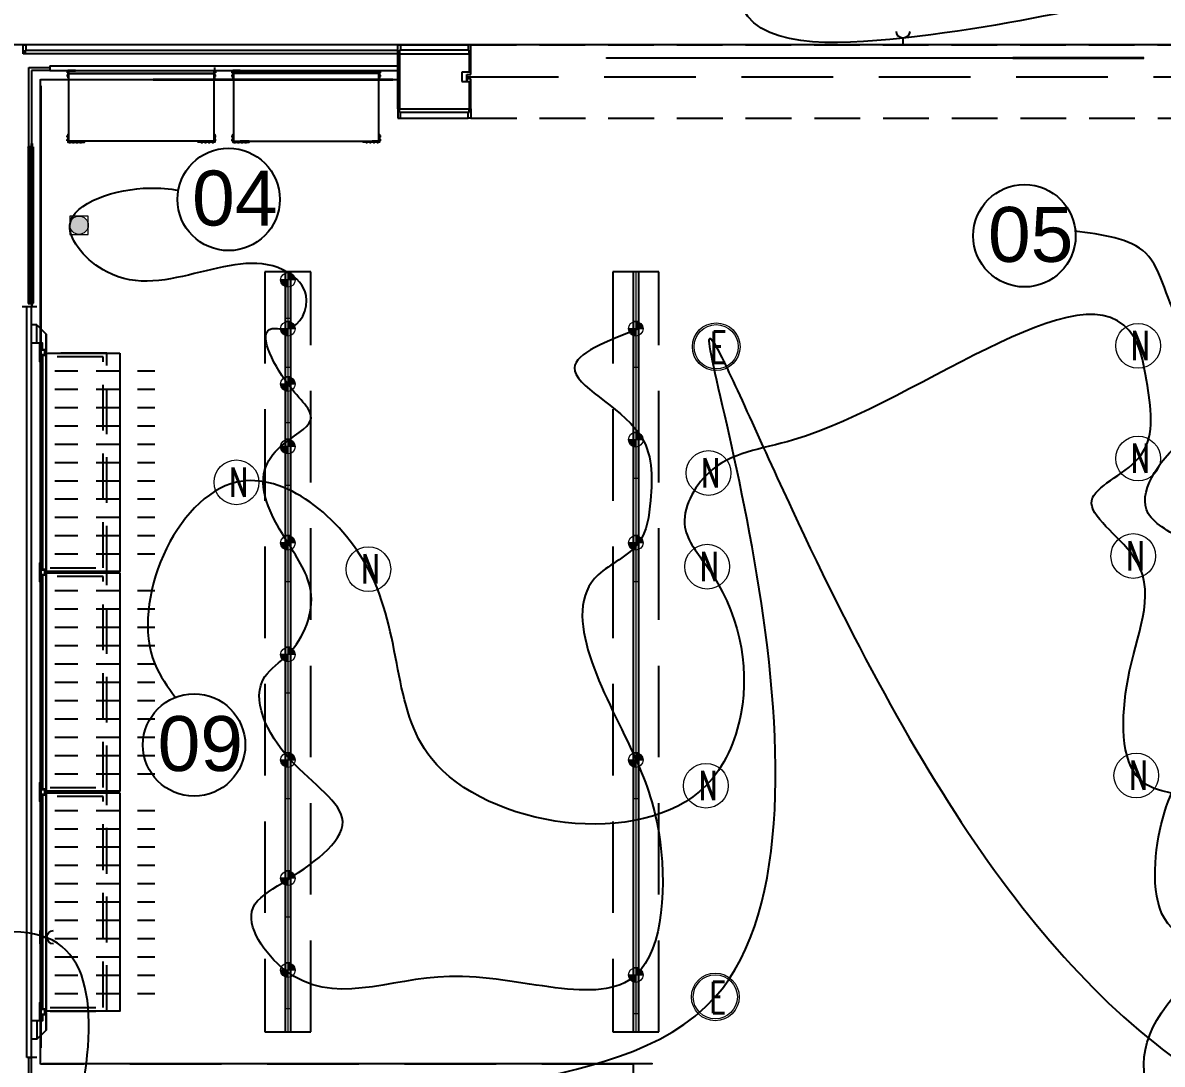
# Model space of a CAD drawing. Header units: millimetres. Extents: x 5896 to 6381, y 4295 to 4378.
# Drawn here: x 6318 to 6324.23, y 4367.32 to 4373 of the extents above; entities that cross this region are included whole.
import ezdxf

# ---------------------------------------------------------------- set-up
doc = ezdxf.new("R2010")
doc.units = ezdxf.units.MM
for name, pattern in [('DASHED', [0.75, 0.5, -0.25]), ('NASCOSTA', [0.375, 0.25, -0.125]), ('NASCOSTA2', [0.1875, 0.125, -0.0625]), ('PHANTOM2', [1.25, 0.625, -0.125, 0.125, -0.125, 0.125, -0.125]), ('PUNTO2', [0.125, 0, -0.125]), ('TRATTEGGIATA', [0.75, 0.5, -0.25])]:
    doc.linetypes.add(name, pattern=pattern)
for name, color, linetype in [('A-GLAZING', 2, 'Continuous'), ('ax-arredo piani', 2, 'Continuous'), ('ax-arredo piani rossi', 1, 'Continuous'), ('ax-arredo proiezioni', 1, 'NASCOSTA'), ('ax-arredo sez', 6, 'Continuous'), ('AX-proiez vestiti', 1, 'NASCOSTA2'), ('Pareti02', 3, 'Continuous'), ('proiezioni', 2, 'NASCOSTA'), ('sezioni 02', 3, 'Continuous'), ('TESTI', 3, 'Continuous'), ('Urban', 6, 'Continuous'), ('VITI', 1, 'Continuous')]:
    doc.layers.add(name, color=color, linetype=linetype)
for name, color, linetype, true_color in [('LD_beam', 7, 'DASHED', 0x7ec8c8), ('LD_track', 7, 'Continuous', 0x7ec8c8), ('PROIEZ-FASCIONE', 7, 'TRATTEGGIATA', 0xb4b08e)]:
    doc.layers.add(name, color=color, linetype=linetype, true_color=true_color)
doc.layers.add('LD_def-points', color=11, linetype='Continuous', lineweight=5, plot=False)
doc.layers.add('LD_light', color=7, linetype='Continuous', lineweight=5, true_color=0xf00000)
doc.layers.add('LD_N', color=7, linetype='Continuous', lineweight=9, true_color=0x41c62a)
doc.layers.add('R-BORDER', color=7, linetype='PHANTOM2', true_color=0xdb0000, plot=False)
doc.styles.add('cart-inver', font='Arial.ttf')
doc.styles.add('SIMPLEX', font='SIMPLEX.SHX', dxfattribs={"width": 0.65})

# ---------------------------------------------------------------- blocks, each defined once
blk = doc.blocks.new('f')
at = {"layer": 'LD_light', "lineweight": 5, "ltscale": 0.5}
h = blk.add_hatch(color=256, dxfattribs=at)
h.dxf.hatch_style = 1
h.paths.add_polyline_path([(-4698.39, 3404.16, 0.414214), (-4702.39, 3400.16), (-4698.39, 3400.16)])
at = {"layer": 'LD_light', "lineweight": 5}
h = blk.add_hatch(color=256, dxfattribs=at)
h.dxf.hatch_style = 1
h.paths.add_polyline_path([(-4677.39, 3398.53), (-4677.39, 3401.79), (-4702.39, 3401.79), (-4702.39, 3398.53)])
at = {"layer": 'LD_light', "lineweight": 5, "ltscale": 0.5}
h = blk.add_hatch(color=256, dxfattribs=at)
h.dxf.hatch_style = 1
h.paths.add_polyline_path([(-4694.39, 3400.16), (-4698.39, 3400.16), (-4698.39, 3396.16, 0.414214)])
at = {"layer": 'LD_light', "lineweight": 5}
for p, q in [((-4698.39, 3404.16), (-4698.39, 3396.16)), ((-4702.39, 3400.16), (-4694.39, 3400.16))]:
    blk.add_line(p, q, dxfattribs=at)
blk.add_lwpolyline([(-4677.39, 3401.79), (-4702.39, 3401.79), (-4702.39, 3398.53), (-4677.39, 3398.53)], close=True, dxfattribs=at)
blk.add_circle((-4698.39, 3400.16), 4, dxfattribs=at)
blk.add_circle((-4698.39, 3400.16), 4, dxfattribs=at)
blk = doc.blocks.new('e')
at = {"layer": 'LD_light', "color": 160, "true_color": 0x1a53ff}
for radius in [8.4, 7.78]:
    blk.add_circle((0, 0), radius, dxfattribs=at)
at = {"layer": 'LD_light', "color": 160, "true_color": 0x1a53ff, "style": 'SIMPLEX', "width": 0.65}
blk.add_text('E', height=11.01, dxfattribs=at).set_placement((-2.02, -5.7))
blk = doc.blocks.new('notturna')
at = {"layer": 'LD_N'}
blk.add_circle((21.1399, -17.0434), 0.084, dxfattribs=at)
at = {"layer": 'LD_N', "style": 'SIMPLEX', "width": 0.65}
blk.add_text('N', height=0.1101, dxfattribs=at).set_placement((21.1144, -17.0975))
blk = doc.blocks.new('E2-6')
at = {"layer": 'LD_light'}
h = blk.add_hatch(color=256, dxfattribs=at)
h.dxf.hatch_style = 1
edge = h.paths.add_edge_path()
edge.add_arc((0, 0), 0.05, 0, 360)
blk.add_lwpolyline([(-0.05, -0.05), (0.05, -0.05), (0.05, 0.05), (-0.05, 0.05)], close=True, dxfattribs=at)
blk.add_circle((0, 0), 0.05, dxfattribs=at)
blk = doc.blocks.new('bullone fianco')
at = {"layer": 'VITI'}
for p, q in [((-0.0033, 0.0002), (-0.0033, 0.007)), ((-0.0003, 0.0081), (-0.0029, 0.0081)), ((-0.0003, 0.0059), (-0.0029, 0.0059)), ((-0.0003, 0.0013), (-0.0029, 0.0013)), ((-0.0003, -0.001), (-0.0003, 0.0081)), ((-0.0003, 0.0072), (-0.0003, 0.0081)), ((0, 0.0072), (-0.0003, 0.0072)), ((-0.0003, 0), (-0.0003, -0.001)), ((0, 0), (-0.0003, 0)), ((0, 0), (0, 0.0072)), ((-0.0003, -0.001), (-0.0029, -0.001))]:
    blk.add_line(p, q, dxfattribs=at)
for centre, radius, start, end in [((-0.0012, 0.007), 0.00209, 147.13278, 212.86722), ((0.0046, 0.0036), 0.00787, 163.22135, 196.77865), ((-0.0012, 0.0002), 0.00209, 147.13278, 212.86722)]:
    blk.add_arc(centre, radius, start, end, dxfattribs=at)
blk = doc.blocks.new('112')
at = {"layer": 'A-GLAZING', "color": 253, "linetype": 'TRATTEGGIATA'}
blk.add_line((6098.4586, 4421.8088), (6103.3118, 4421.8087), dxfattribs=at)
at = {"layer": 'ax-arredo piani', "color": 253, "elevation": 0}
for points in [[(6097.0767, 4421.4577), (6097.0767, 4421.4577), (6096.2847, 4421.4577), (6096.2847, 4421.4577), (6096.2847, 4421.4577), (6096.2847, 4421.8267), (6097.0767, 4421.8267), (6097.0767, 4421.4577)], [(6097.1847, 4421.4577), (6097.1847, 4421.4577), (6097.9767, 4421.4577), (6097.9767, 4421.4577), (6097.9767, 4421.4577), (6097.9767, 4421.8267), (6097.1847, 4421.8267), (6097.1847, 4421.4577)], [(6096.3697, 4421.4547), (6096.3697, 4421.4577), (6096.3207, 4421.4577), (6096.3207, 4421.4547)], [(6096.9917, 4421.4547), (6096.9917, 4421.4577), (6097.0407, 4421.4577), (6097.0407, 4421.4547)], [(6097.2697, 4421.4547), (6097.2697, 4421.4577), (6097.2207, 4421.4577), (6097.2207, 4421.4547)], [(6097.8917, 4421.4547), (6097.8917, 4421.4577), (6097.9407, 4421.4577), (6097.9407, 4421.4547)], [(6096.5629, 4420.2997), (6096.5629, 4419.1077), (6096.1629, 4419.1077), (6096.1629, 4420.2997)], [(6096.5629, 4419.0997), (6096.5629, 4417.9077), (6096.1629, 4417.9077), (6096.1629, 4419.0997)], [(6096.5629, 4417.8997), (6096.5629, 4416.7077), (6096.1629, 4416.7077), (6096.1629, 4417.8997)]]:
    blk.add_lwpolyline(points, close=True, dxfattribs=at)
at = {"layer": 'ax-arredo piani rossi', "color": 253}
for p, q in [((6098.0947, 4421.9837), (6098.4667, 4421.9837)), ((6098.0957, 4421.5837), (6098.4657, 4421.5837)), ((6096.0907, 4421.4237), (6096.0907, 4420.5737))]:
    blk.add_line(p, q, dxfattribs=at)
at = {"layer": 'ax-arredo proiezioni', "color": 253, "elevation": 0}
for points in [[(6096.1829, 4419.1077), (6096.4917, 4419.1077), (6096.4917, 4420.2997), (6096.1829, 4420.2997)], [(6096.1829, 4419.1277), (6096.4717, 4419.1277), (6096.4717, 4420.2797), (6096.1829, 4420.2797)], [(6096.1829, 4417.9077), (6096.4917, 4417.9077), (6096.4917, 4419.0997), (6096.1829, 4419.0997)], [(6096.1829, 4417.9277), (6096.4717, 4417.9277), (6096.4717, 4419.0797), (6096.1829, 4419.0797)], [(6096.1829, 4416.7077), (6096.4917, 4416.7077), (6096.4917, 4417.8997), (6096.1829, 4417.8997)], [(6096.1829, 4416.7277), (6096.4717, 4416.7277), (6096.4717, 4417.8797), (6096.1829, 4417.8797)]]:
    blk.add_lwpolyline(points, dxfattribs=at)
at = {"layer": 'ax-arredo sez', "color": 253}
for p, q in [((6096.0657, 4421.4267), (6096.0657, 4421.8587)), ((6096.0657, 4421.8587), (6096.1807, 4421.8587)), ((6096.1807, 4421.8587), (6096.1807, 4421.8437)), ((6096.1807, 4421.8587), (6096.1807, 4421.8587)), ((6097.0807, 4421.8587), (6097.0807, 4421.8437)), ((6096.1807, 4421.8437), (6096.0807, 4421.8437)), ((6096.0807, 4421.8437), (6096.0807, 4421.4267)), ((6096.0627, 4421.4237), (6096.0627, 4421.4267)), ((6096.0627, 4421.4267), (6096.0807, 4421.4267)), ((6096.0907, 4421.4237), (6096.0627, 4421.4237)), ((6096.0727, 4421.4237), (6096.0627, 4421.4237)), ((6096.0627, 4421.4237), (6096.0627, 4420.5737)), ((6096.0807, 4421.4267), (6096.0657, 4421.4267)), ((6096.0727, 4421.4227), (6096.0737, 4421.4237)), ((6096.0727, 4420.5737), (6096.0727, 4421.4237)), ((6096.0727, 4420.5747), (6096.0727, 4421.4227)), ((6096.0737, 4421.4237), (6096.0797, 4421.4237)), ((6096.0797, 4421.4237), (6096.0807, 4421.4227)), ((6096.0807, 4421.4437), (6096.0837, 4421.4437)), ((6096.0807, 4421.4267), (6096.0807, 4421.4437)), ((6096.0807, 4421.4227), (6096.0807, 4420.5747)), ((6096.0837, 4421.4437), (6096.0837, 4421.4267)), ((6096.0837, 4421.4267), (6096.0907, 4421.4267)), ((6096.0907, 4421.4267), (6096.0907, 4421.4237)), ((6096.0907, 4420.5737), (6096.0627, 4420.5737)), ((6096.0627, 4420.5737), (6096.0627, 4420.5707)), ((6096.0627, 4420.5737), (6096.0727, 4420.5737)), ((6096.0627, 4420.5707), (6096.0807, 4420.5707)), ((6096.0737, 4420.5737), (6096.0727, 4420.5747)), ((6096.0797, 4420.5737), (6096.0737, 4420.5737)), ((6096.0807, 4420.5747), (6096.0797, 4420.5737)), ((6096.0807, 4420.5707), (6096.0807, 4420.5537)), ((6096.0807, 4420.5537), (6096.0837, 4420.5537)), ((6096.0837, 4420.5537), (6096.0837, 4420.5707)), ((6096.0837, 4420.5707), (6096.0907, 4420.5707)), ((6096.0907, 4420.5707), (6096.0907, 4420.5737)), ((6096.0657, 4415.6387), (6096.0657, 4416.4537)), ((6096.0657, 4416.4537), (6096.0807, 4416.4537)), ((6096.0807, 4415.6537), (6096.0807, 4416.4537)), ((6099.368, 4415.6537), (6099.368, 4416.4178))]:
    blk.add_line(p, q, dxfattribs=at)
at = {"layer": 'ax-arredo sez', "color": 253, "elevation": 0}
for points in [[(6096.3207, 4421.8407), (6096.3207, 4421.8437), (6096.2807, 4421.8437), (6096.2807, 4421.8037), (6096.2837, 4421.8037), (6096.2837, 4421.8407), (6096.3207, 4421.8407)], [(6097.0407, 4421.8407), (6097.0407, 4421.8437), (6097.0807, 4421.8437), (6097.0807, 4421.8037), (6097.0777, 4421.8037), (6097.0777, 4421.8407), (6097.0407, 4421.8407)], [(6097.2207, 4421.8407), (6097.2207, 4421.8437), (6097.1807, 4421.8437), (6097.1807, 4421.8037), (6097.1837, 4421.8037), (6097.1837, 4421.8407), (6097.2207, 4421.8407)], [(6097.9407, 4421.8407), (6097.9407, 4421.8437), (6097.9807, 4421.8437), (6097.9807, 4421.8037), (6097.9777, 4421.8037), (6097.9777, 4421.8407), (6097.9407, 4421.8407)], [(6096.3207, 4421.4567), (6096.3207, 4421.4537), (6096.2807, 4421.4537), (6096.2807, 4421.4937), (6096.2837, 4421.4937), (6096.2837, 4421.4567), (6096.3207, 4421.4567)], [(6097.0407, 4421.4567), (6097.0407, 4421.4537), (6097.0807, 4421.4537), (6097.0807, 4421.4937), (6097.0777, 4421.4937), (6097.0777, 4421.4567), (6097.0407, 4421.4567)], [(6097.2207, 4421.4567), (6097.2207, 4421.4537), (6097.1807, 4421.4537), (6097.1807, 4421.4937), (6097.1837, 4421.4937), (6097.1837, 4421.4567), (6097.2207, 4421.4567)], [(6097.9407, 4421.4567), (6097.9407, 4421.4537), (6097.9807, 4421.4537), (6097.9807, 4421.4937), (6097.9777, 4421.4937), (6097.9777, 4421.4567), (6097.9407, 4421.4567)], [(6096.1107, 4420.4537), (6096.1607, 4420.4037), (6096.1607, 4420.3077), (6096.1567, 4420.3077), (6096.1567, 4420.3187), (6096.1417, 4420.3187), (6096.1417, 4420.3537), (6096.1107, 4420.3537), (6096.1107, 4420.4537), (6096.1107, 4420.4537)], [(6096.1567, 4420.2887), (6096.1417, 4420.2887), (6096.1417, 4419.1187), (6096.1567, 4419.1187), (6096.1567, 4419.1077), (6096.1607, 4419.1077), (6096.1607, 4420.2997), (6096.1567, 4420.2997), (6096.1567, 4420.2887)], [(6096.1567, 4419.0887), (6096.1417, 4419.0887), (6096.1417, 4417.9187), (6096.1567, 4417.9187), (6096.1567, 4417.9077), (6096.1607, 4417.9077), (6096.1607, 4419.0997), (6096.1567, 4419.0997), (6096.1567, 4419.0887)], [(6096.1567, 4417.8887), (6096.1417, 4417.8887), (6096.1417, 4416.7187), (6096.1567, 4416.7187), (6096.1567, 4416.7077), (6096.1607, 4416.7077), (6096.1607, 4417.8997), (6096.1567, 4417.8997), (6096.1567, 4417.8887)], [(6096.1107, 4416.5537), (6096.1607, 4416.6037), (6096.1607, 4416.6997), (6096.1567, 4416.6997), (6096.1567, 4416.6887), (6096.1417, 4416.6887), (6096.1417, 4416.6537), (6096.1107, 4416.6537), (6096.1107, 4416.5537), (6096.1107, 4416.5537)]]:
    blk.add_lwpolyline(points, dxfattribs=at)
for points in [[(6097.0777, 4421.8277), (6097.0777, 4421.8407), (6096.2837, 4421.8407), (6096.2837, 4421.8277)], [(6097.1837, 4421.8277), (6097.1837, 4421.8407), (6097.9777, 4421.8407), (6097.9777, 4421.8277)], [(6096.1607, 4420.4037), (6096.1607, 4420.3077), (6096.1617, 4420.3077), (6096.1617, 4420.4037)], [(6096.1267, 4420.2537), (6096.1267, 4420.3537), (6096.1237, 4420.3537), (6096.1237, 4420.2537)], [(6096.1417, 4420.3187), (6096.1417, 4420.3537), (6096.1267, 4420.3537), (6096.1267, 4420.3187)], [(6096.1567, 4420.2887), (6096.1567, 4420.3187), (6096.1267, 4420.3187), (6096.1267, 4420.2887)], [(6096.1537, 4420.2917), (6096.1537, 4420.3157), (6096.1297, 4420.3157), (6096.1297, 4420.2917)], [(6096.1607, 4420.2997), (6096.1607, 4419.1077), (6096.1617, 4419.1077), (6096.1617, 4420.2997)], [(6096.1267, 4420.2537), (6096.1267, 4420.2887), (6096.1417, 4420.2887), (6096.1417, 4420.2537)], [(6096.1267, 4419.0537), (6096.1267, 4419.1537), (6096.1237, 4419.1537), (6096.1237, 4419.0537)], [(6096.1417, 4419.1187), (6096.1417, 4419.1537), (6096.1267, 4419.1537), (6096.1267, 4419.1187)], [(6096.1567, 4419.0887), (6096.1567, 4419.1187), (6096.1267, 4419.1187), (6096.1267, 4419.0887)], [(6096.1267, 4419.0537), (6096.1267, 4419.0887), (6096.1417, 4419.0887), (6096.1417, 4419.0537)], [(6096.1537, 4419.0917), (6096.1537, 4419.1157), (6096.1297, 4419.1157), (6096.1297, 4419.0917)], [(6096.1607, 4419.0997), (6096.1607, 4417.9077), (6096.1617, 4417.9077), (6096.1617, 4419.0997)], [(6096.1267, 4417.8537), (6096.1267, 4417.9537), (6096.1237, 4417.9537), (6096.1237, 4417.8537)], [(6096.1417, 4417.9187), (6096.1417, 4417.9537), (6096.1267, 4417.9537), (6096.1267, 4417.9187)], [(6096.1567, 4417.8887), (6096.1567, 4417.9187), (6096.1267, 4417.9187), (6096.1267, 4417.8887)], [(6096.1267, 4417.8537), (6096.1267, 4417.8887), (6096.1417, 4417.8887), (6096.1417, 4417.8537)], [(6096.1537, 4417.8917), (6096.1537, 4417.9157), (6096.1297, 4417.9157), (6096.1297, 4417.8917)], [(6096.1607, 4417.8997), (6096.1607, 4416.7077), (6096.1617, 4416.7077), (6096.1617, 4417.8997)], [(6096.1267, 4416.6537), (6096.1267, 4416.7537), (6096.1237, 4416.7537), (6096.1237, 4416.6537)], [(6096.1417, 4416.7187), (6096.1417, 4416.7537), (6096.1267, 4416.7537), (6096.1267, 4416.7187)], [(6096.1567, 4416.6887), (6096.1567, 4416.7187), (6096.1267, 4416.7187), (6096.1267, 4416.6887)], [(6096.1537, 4416.6917), (6096.1537, 4416.7157), (6096.1297, 4416.7157), (6096.1297, 4416.6917)], [(6096.1607, 4416.6037), (6096.1607, 4416.6997), (6096.1617, 4416.6997), (6096.1617, 4416.6037)], [(6096.1267, 4416.6537), (6096.1267, 4416.6887), (6096.1417, 4416.6887), (6096.1417, 4416.6537)]]:
    blk.add_lwpolyline(points, close=True, dxfattribs=at)
at = {"layer": 'AX-proiez vestiti', "color": 253}
for p, q in [((6096.2092, 4420.2037), (6096.7542, 4420.2037)), ((6096.2092, 4420.1037), (6096.7542, 4420.1037)), ((6096.2092, 4420.0037), (6096.7542, 4420.0037)), ((6096.2092, 4419.9037), (6096.7542, 4419.9037)), ((6096.2092, 4419.8037), (6096.7542, 4419.8037)), ((6096.2092, 4419.7037), (6096.7542, 4419.7037)), ((6096.2092, 4419.6037), (6096.7542, 4419.6037)), ((6096.2092, 4419.5037), (6096.7542, 4419.5037)), ((6096.2092, 4419.4037), (6096.7542, 4419.4037)), ((6096.2092, 4419.3037), (6096.7542, 4419.3037)), ((6096.2092, 4419.2037), (6096.7542, 4419.2037)), ((6096.2092, 4419.0037), (6096.7542, 4419.0037)), ((6096.2092, 4418.9037), (6096.7542, 4418.9037)), ((6096.2092, 4418.8037), (6096.7542, 4418.8037)), ((6096.2092, 4418.7037), (6096.7542, 4418.7037)), ((6096.2092, 4418.6037), (6096.7542, 4418.6037)), ((6096.2092, 4418.5037), (6096.7542, 4418.5037)), ((6096.2092, 4418.4037), (6096.7542, 4418.4037)), ((6096.2092, 4418.3037), (6096.7542, 4418.3037)), ((6096.2092, 4418.2037), (6096.7542, 4418.2037)), ((6096.2092, 4418.1037), (6096.7542, 4418.1037)), ((6096.2092, 4418.0037), (6096.7542, 4418.0037)), ((6096.2092, 4417.8037), (6096.7542, 4417.8037)), ((6096.2092, 4417.7037), (6096.7542, 4417.7037)), ((6096.2092, 4417.6037), (6096.7542, 4417.6037)), ((6096.2092, 4417.5037), (6096.7542, 4417.5037)), ((6096.2092, 4417.4037), (6096.7542, 4417.4037)), ((6096.2092, 4417.3037), (6096.7542, 4417.3037)), ((6096.2092, 4417.2037), (6096.7542, 4417.2037)), ((6096.2092, 4417.1037), (6096.7542, 4417.1037)), ((6096.2092, 4417.0037), (6096.7542, 4417.0037)), ((6096.2092, 4416.9037), (6096.7542, 4416.9037)), ((6096.2092, 4416.8037), (6096.7542, 4416.8037))]:
    blk.add_line(p, q, dxfattribs=at)
at = {"layer": 'DEFPOINTS', "color": 253}
for p, q in [((6096.1107, 4420.5537), (6096.0807, 4420.5537)), ((6096.1107, 4420.4537), (6096.0807, 4420.4537)), ((6096.1107, 4420.3537), (6096.0807, 4420.3537)), ((6096.1107, 4416.6537), (6096.0807, 4416.6537)), ((6096.1107, 4416.5537), (6096.0807, 4416.5537)), ((6096.1107, 4416.4537), (6096.0807, 4416.4537))]:
    blk.add_line(p, q, dxfattribs=at)
at = {"layer": 'Pareti02', "color": 253}
for p, q in [((6096.1807, 4421.8687), (6098.0807, 4421.8687)), ((6096.1807, 4421.8687), (6096.1807, 4421.8437)), ((6098.0807, 4421.8437), (6098.0807, 4421.8937)), ((6096.1807, 4421.8437), (6098.0807, 4421.8437)), ((6096.0807, 4420.5537), (6096.0307, 4420.5537)), ((6096.0557, 4416.4537), (6096.0557, 4420.5537)), ((6096.0807, 4416.4537), (6096.0807, 4420.5537)), ((6096.0807, 4416.4537), (6096.0557, 4416.4537))]:
    blk.add_line(p, q, dxfattribs=at)
at = {"layer": 'PROIEZ-FASCIONE', "color": 253}
for p, q in [((6096.1307, 4416.4178), (6096.1307, 4421.7937)), ((6096.1307, 4421.7937), (6098.0807, 4421.7937)), ((6099.368, 4416.4178), (6096.1307, 4416.4178))]:
    blk.add_line(p, q, dxfattribs=at)
at = {"layer": 'proiezioni', "color": 253}
for p, q in [((6098.4797, 4421.9837), (6103.2907, 4421.9837)), ((6098.4807, 4421.5837), (6103.2897, 4421.5837))]:
    blk.add_line(p, q, dxfattribs=at)
at = {"layer": 'R-BORDER', "color": 253, "ltscale": 10000}
blk.add_line((6107.1538, 4421.9837), (6095.9807, 4421.9837), dxfattribs=at)
at = {"layer": 'sezioni 02', "color": 253}
for p, q in [((6096.0358, 4421.9537), (6096.0358, 4421.9837)), ((6096.0358, 4421.9837), (6096.0508, 4421.9837)), ((6096.0508, 4421.9837), (6096.0508, 4421.9537)), ((6098.0807, 4421.9537), (6098.0807, 4421.9837)), ((6098.0807, 4421.9837), (6098.0957, 4421.9837)), ((6098.0957, 4421.9837), (6098.0957, 4421.9537)), ((6098.4807, 4421.9837), (6098.4657, 4421.9837)), ((6098.4657, 4421.9837), (6098.4657, 4421.9537)), ((6098.4807, 4421.9337), (6098.4807, 4421.9837)), ((6096.0358, 4421.9337), (6096.0358, 4421.9537)), ((6096.0358, 4421.9537), (6096.0358, 4421.9537)), ((6096.0458, 4421.9337), (6096.0358, 4421.9337)), ((6096.0508, 4421.9537), (6096.0458, 4421.9537)), ((6096.0458, 4421.9537), (6096.0458, 4421.9337)), ((6098.0807, 4421.9337), (6098.0807, 4421.9537)), ((6098.0807, 4421.9537), (6098.0807, 4421.9537)), ((6098.0807, 4421.9337), (6098.0907, 4421.9337)), ((6098.0807, 4421.6337), (6098.0807, 4421.9337)), ((6098.0907, 4421.9337), (6098.0807, 4421.9337)), ((6098.0957, 4421.9537), (6098.0907, 4421.9537)), ((6098.0907, 4421.9537), (6098.0907, 4421.9337)), ((6098.4707, 4421.9537), (6098.0907, 4421.9537)), ((6098.0907, 4421.9537), (6098.0907, 4421.9337)), ((6098.0907, 4421.9337), (6098.0907, 4421.6337)), ((6098.0907, 4421.9337), (6098.4707, 4421.9337)), ((6098.4657, 4421.9537), (6098.4707, 4421.9537)), ((6098.4707, 4421.9537), (6098.4707, 4421.9337)), ((6098.4707, 4421.9337), (6098.4707, 4421.9537)), ((6098.4807, 4421.9337), (6098.4707, 4421.9337)), ((6098.4707, 4421.9337), (6098.4707, 4421.8338)), ((6098.4707, 4421.9337), (6098.4807, 4421.9337)), ((6098.4807, 4421.8204), (6098.4807, 4421.9337)), ((6098.4807, 4421.8338), (6098.4307, 4421.8338)), ((6098.4307, 4421.8338), (6098.4307, 4421.7838)), ((6098.4586, 4421.7838), (6098.4586, 4421.8204)), ((6098.4586, 4421.8204), (6098.4807, 4421.8204)), ((6098.4807, 4421.7972), (6098.4586, 4421.7972)), ((6098.4586, 4421.7972), (6098.4586, 4421.7838)), ((6098.4807, 4421.8204), (6098.4807, 4421.8338)), ((6098.4807, 4421.6337), (6098.4807, 4421.7972)), ((6098.4807, 4421.7838), (6098.4807, 4421.7972)), ((6098.4307, 4421.7838), (6098.4586, 4421.7838)), ((6098.4586, 4421.7838), (6098.4807, 4421.7838)), ((6098.4707, 4421.7838), (6098.4707, 4421.6337)), ((6098.0817, 4421.6337), (6098.0807, 4421.6327)), ((6098.0907, 4421.6337), (6098.0807, 4421.6337)), ((6098.0807, 4421.6327), (6098.0807, 4421.5837)), ((6098.0907, 4421.6337), (6098.0817, 4421.6337)), ((6098.0907, 4421.6137), (6098.0907, 4421.6337)), ((6098.0907, 4421.6137), (6098.0907, 4421.6337)), ((6098.0907, 4421.6337), (6098.4707, 4421.6337)), ((6098.0957, 4421.6137), (6098.0907, 4421.6137)), ((6098.4707, 4421.6137), (6098.0907, 4421.6137)), ((6098.0957, 4421.5837), (6098.0957, 4421.6137)), ((6098.4657, 4421.5837), (6098.4657, 4421.6137)), ((6098.4657, 4421.6137), (6098.4707, 4421.6137)), ((6098.4707, 4421.6337), (6098.4807, 4421.6337)), ((6098.4707, 4421.6337), (6098.4797, 4421.6337)), ((6098.4707, 4421.6137), (6098.4707, 4421.6337)), ((6098.4707, 4421.6337), (6098.4707, 4421.6137)), ((6098.4797, 4421.6337), (6098.4807, 4421.6327)), ((6098.4807, 4421.6327), (6098.4807, 4421.5837)), ((6098.0807, 4421.5837), (6098.0957, 4421.5837)), ((6098.4807, 4421.5837), (6098.4657, 4421.5837))]:
    blk.add_line(p, q, dxfattribs=at)
at = {"layer": 'Urban', "color": 253}
for p, q in [((6096.0458, 4421.9537), (6098.0807, 4421.9537)), ((6096.0458, 4421.9347), (6096.0458, 4421.9537)), ((6098.0807, 4421.9347), (6096.0458, 4421.9347)), ((6098.0807, 4421.9537), (6098.0807, 4421.9347))]:
    blk.add_line(p, q, dxfattribs=at)
at = {"layer": 'VITI', "color": 253, "elevation": 0}
for points in [[(6096.2797, 4421.8037), (6096.2807, 4421.8037), (6096.2807, 4421.8437), (6096.2797, 4421.8437)], [(6097.0807, 4421.8037), (6097.0817, 4421.8037), (6097.0817, 4421.8437), (6097.0807, 4421.8437)], [(6097.1807, 4421.8037), (6097.1797, 4421.8037), (6097.1797, 4421.8437), (6097.1807, 4421.8437)], [(6097.9817, 4421.8037), (6097.9807, 4421.8037), (6097.9807, 4421.8437), (6097.9817, 4421.8437)]]:
    blk.add_lwpolyline(points, close=True, dxfattribs=at)
for points in [[(6096.2807, 4421.4937), (6096.2797, 4421.4937), (6096.2797, 4421.4527), (6096.3697, 4421.4527), (6096.3697, 4421.4537), (6096.2807, 4421.4537), (6096.2807, 4421.4937)], [(6097.0807, 4421.4937), (6097.0817, 4421.4937), (6097.0817, 4421.4527), (6096.9917, 4421.4527), (6096.9917, 4421.4537), (6097.0807, 4421.4537), (6097.0807, 4421.4937)], [(6097.1807, 4421.4937), (6097.1797, 4421.4937), (6097.1797, 4421.4527), (6097.2697, 4421.4527), (6097.2697, 4421.4537), (6097.1807, 4421.4537), (6097.1807, 4421.4937)], [(6097.9807, 4421.4937), (6097.9817, 4421.4937), (6097.9817, 4421.4527), (6097.8917, 4421.4527), (6097.8917, 4421.4537), (6097.9807, 4421.4537), (6097.9807, 4421.4937)]]:
    blk.add_lwpolyline(points, dxfattribs=at)
at = {"layer": 'VITI', "color": 253, "extrusion": (0, 0, -1), "zscale": -1}
for p, rotation in [((-6096.2797, 4421.8378), 180), ((-6096.2797, 4421.8178), 180), ((-6097.0077, 4421.4527), 90), ((-6097.0277, 4421.4527), 90), ((-6097.0477, 4421.4527), 90), ((-6097.0677, 4421.4527), 90)]:
    blk.add_blockref('bullone fianco', p, dxfattribs=dict(at, rotation=rotation))
at = {"layer": 'VITI', "color": 253}
for p, rotation in [((6097.0817, 4421.8378), 180), ((6097.9817, 4421.8378), 180), ((6097.9817, 4421.8178), 180), ((6096.2938, 4421.4527), 90), ((6096.3138, 4421.4527), 90), ((6096.3338, 4421.4527), 90), ((6096.3538, 4421.4527), 90), ((6097.1938, 4421.4527), 90), ((6097.2138, 4421.4527), 90), ((6097.2338, 4421.4527), 90), ((6097.2538, 4421.4527), 90)]:
    blk.add_blockref('bullone fianco', p, dxfattribs=dict(at, rotation=rotation))
at = {"layer": 'VITI', "color": 253, "extrusion": (0, 0, -1), "zscale": -1}
for p in [(-6097.0817, 4421.8106), (-6097.0817, 4421.4796), (-6097.0817, 4421.4596)]:
    blk.add_blockref('bullone fianco', p, dxfattribs=at)
at = {"layer": 'VITI', "color": 253, "xscale": -1}
for p, rotation in [((6097.1797, 4421.8378), 180), ((6097.9077, 4421.4527), 270), ((6097.9277, 4421.4527), 270), ((6097.9477, 4421.4527), 270), ((6097.9677, 4421.4527), 270)]:
    blk.add_blockref('bullone fianco', p, dxfattribs=dict(at, rotation=rotation))
at = {"layer": 'VITI', "color": 253}
for p in [(6097.1797, 4421.8106), (6096.2797, 4421.4796), (6097.1797, 4421.4796), (6096.2797, 4421.4596), (6097.1797, 4421.4596)]:
    blk.add_blockref('bullone fianco', p, dxfattribs=at)
at = {"layer": 'VITI', "color": 253, "xscale": -1}
for p in [(6097.9817, 4421.4796), (6097.9817, 4421.4596)]:
    blk.add_blockref('bullone fianco', p, dxfattribs=at)
blk = doc.blocks.new('121')
at = {"color": 6}
for p, q in [((6167.1202, 4403.4979), (6167.1202, 4403.5345)), ((6167.0836, 4403.4979), (6167.1568, 4403.4979))]:
    blk.add_line(p, q, dxfattribs=at)
blk.add_arc((6167.1202, 4403.5711), 0.0366, 180, 0, dxfattribs=at)

msp = doc.modelspace()

# ---------------------------------------------------------------- hatches: boundary and pattern name
at = {"layer": 'LD_light'}
h = msp.add_hatch(color=256, dxfattribs=at)
h.dxf.hatch_style = 1
h.paths.add_polyline_path([(6321.1913, 4372.811), (6322.3013, 4372.811), (6322.3013, 4372.806), (6321.1913, 4372.806)])
h = msp.add_hatch(color=256, dxfattribs=at)
h.dxf.hatch_style = 1
h.paths.add_polyline_path([(6322.3013, 4372.811), (6323.4113, 4372.811), (6323.4113, 4372.806), (6322.3013, 4372.806)])
h = msp.add_hatch(color=256, dxfattribs=at)
h.dxf.hatch_style = 1
h.paths.add_polyline_path([(6323.4113, 4372.806), (6324.1253, 4372.806), (6324.1253, 4372.811), (6323.4113, 4372.811)])
h = msp.add_hatch(color=256, dxfattribs=at)
h.dxf.hatch_style = 1
h.paths.add_polyline_path([(6318.0994, 4371.844), (6318.0994, 4372.657), (6318.1044, 4372.657), (6318.1044, 4371.844)])
h = msp.add_hatch(color=256, dxfattribs=at)
h.dxf.hatch_style = 1
h.paths.add_polyline_path([(6318.1019, 4372.6934), (6318.7169, 4372.6934), (6318.7169, 4372.6884), (6318.1019, 4372.6884)])
h = msp.add_hatch(color=256, dxfattribs=at)
h.dxf.hatch_style = 1
h.paths.add_polyline_path([(6320.0249, 4372.6934), (6318.7169, 4372.6934), (6318.7169, 4372.6884), (6320.0249, 4372.6884)])
h = msp.add_hatch(color=256, dxfattribs=at)
h.dxf.hatch_style = 1
h.paths.add_polyline_path([(6318.0994, 4371.031), (6318.0994, 4371.844), (6318.1044, 4371.844), (6318.1044, 4371.031)])
h = msp.add_hatch(color=256, dxfattribs=at)
h.dxf.hatch_style = 1
h.paths.add_polyline_path([(6318.0994, 4369.822), (6318.0994, 4371.031), (6318.1044, 4371.031), (6318.1044, 4369.822)])
h = msp.add_hatch(color=256, dxfattribs=at)
h.dxf.hatch_style = 1
h.paths.add_polyline_path([(6318.0994, 4368.613), (6318.0994, 4369.822), (6318.1044, 4369.822), (6318.1044, 4368.613)])
h = msp.add_hatch(color=256, dxfattribs=at)
h.dxf.hatch_style = 1
h.paths.add_polyline_path([(6318.0994, 4367.404), (6318.0994, 4368.613), (6318.1044, 4368.613), (6318.1044, 4367.404)])
h = msp.add_hatch(color=256, dxfattribs=at)
h.dxf.hatch_style = 1
h.paths.add_polyline_path([(6318.1113, 4367.32), (6319.2213, 4367.32), (6319.2213, 4367.315), (6318.1113, 4367.315)])
h = msp.add_hatch(color=256, dxfattribs=at)
h.dxf.hatch_style = 1
h.paths.add_polyline_path([(6319.2213, 4367.32), (6320.3313, 4367.32), (6320.3313, 4367.315), (6319.2213, 4367.315)])
h = msp.add_hatch(color=256, dxfattribs=at)
h.dxf.hatch_style = 1
h.paths.add_polyline_path([(6320.3313, 4367.32), (6321.4413, 4367.32), (6321.4413, 4367.315), (6320.3313, 4367.315)])

# ---------------------------------------------------------------- linework, layer by layer
at = {"color": 1}
for centre in [(6319.1282, 4372.0365), (6323.4742, 4371.838)]:
    msp.add_circle(centre, 0.2794, dxfattribs=at)
at = {"color": 3}
msp.add_circle((6318.94, 4369.0581), 0.2794, dxfattribs=at)
at = {"color": 6}
for points in [[(6330.0974, 4369.8679), (6328.6472, 4372.2175), (6324.7999, 4373.2648), (6322.8112, 4372.9176), (6321.9173, 4373.1236), (6321.8981, 4373.289)], [(6319.03, 4363.7195), (6318.637, 4364.1006), (6318.6269, 4364.3893), (6318.312, 4364.556), (6318.2414, 4366.7673), (6318.1361, 4368.0054), (6317.515, 4367.9123), (6317.2892, 4367.6984)]]:
    msp.add_spline(points, degree=3, dxfattribs=at)
at = {"color": 1}
for points in [[(6321.3669, 4371.3302), (6321.0166, 4371.1167), (6321.3682, 4370.7612), (6321.4321, 4370.3928), (6321.3669, 4370.1612), (6321.1466, 4369.9872), (6321.3356, 4369.0158), (6321.4769, 4368.5803), (6321.3519, 4367.8014), (6320.3341, 4367.7944), (6319.4369, 4367.8284), (6319.2618, 4368.1688), (6319.4214, 4368.3041), (6319.7516, 4368.6396), (6319.4669, 4368.9758), (6319.3269, 4369.4313), (6319.4519, 4369.5518), (6319.5769, 4369.8983), (6319.4519, 4370.1612), (6319.3269, 4370.5626), (6319.4119, 4370.687), (6319.5769, 4370.8351), (6319.4519, 4371.0283), (6319.3655, 4371.3313), (6319.4519, 4371.3313), (6319.5516, 4371.5127), (6319.4519, 4371.6374), (6318.463, 4371.6406), (6318.2619, 4371.8959), (6318.6953, 4372.0988), (6318.8562, 4372.0869)], [(6319.8247, 4361.8198), (6320.305, 4361.7615), (6320.4438, 4362.3657), (6320.4556, 4362.8539), (6320.9211, 4362.9099), (6321.558, 4362.9359), (6321.3903, 4363.2873), (6321.4369, 4363.7711), (6321.8987, 4363.829), (6322.4579, 4363.9358), (6322.5232, 4364.4311), (6322.6294, 4364.939), (6323.5382, 4365.5606), (6323.7646, 4365.4714), (6323.8272, 4365.7889), (6323.8252, 4366.2841), (6324.4768, 4366.4096), (6324.1869, 4367.0605), (6324.3208, 4367.7212), (6324.4875, 4367.9688), (6324.3608, 4368.0082), (6324.1958, 4368.4852), (6324.3771, 4368.9758), (6324.6142, 4369.341), (6324.3608, 4370.1612), (6324.1503, 4370.3221), (6324.3445, 4370.7247), (6324.639, 4370.9649), (6324.3458, 4371.3302), (6324.1365, 4371.7427), (6323.7474, 4371.8637)]]:
    msp.add_spline(points, degree=3, dxfattribs=at)
at = {"color": 3}
msp.add_spline([(6326.5938, 4369.2235, 0), (6326.1358, 4369.2235), (6325.9823, 4368.8386), (6324.9371, 4368.7994), (6324.0849, 4368.8912), (6324.0484, 4369.4622), (6324.0685, 4370.0897, 0), (6323.8414, 4370.3927), (6324.0949, 4370.6216, 0), (6324.1459, 4371.0211), (6324.0949, 4371.2373, 0), (6322.2126, 4370.7232), (6321.7488, 4370.5428), (6321.6201, 4370.2471), (6321.7416, 4370.0317), (6321.9253, 4369.226), (6321.7345, 4368.8354), (6320.2358, 4368.984), (6319.8917, 4370.0177, 0), (6319.1711, 4370.492), (6318.7254, 4369.5009), (6318.8384, 4369.3179)], degree=3, dxfattribs=at)
at = {"color": 5}
msp.add_spline([(6315.262, 4363.8317, 0), (6314.6672, 4360.5841), (6314.5182, 4359.6889, 0), (6316.8853, 4359.563), (6318.7823, 4359.9988), (6320.9328, 4360.2478), (6321.7015, 4360.5579), (6322.7812, 4360.78), (6322.8509, 4361.5054), (6322.6779, 4364.0556, 0), (6319.9791, 4365.2831), (6319.8568, 4365.7626, 0), (6319.7261, 4366.7633), (6321.7861, 4367.6825, 0), (6321.7908, 4371.2323, 0), (6322.205, 4370.3425, 0), (6324.6298, 4367.1308), (6328.4318, 4366.7596), (6329.7496, 4366.4688), (6329.7565, 4366.2773)], degree=3, dxfattribs=at)
at = {"layer": 'LD_beam'}
msp.add_lwpolyline([(6319.3269, 4367.4909), (6319.5769, 4367.4909), (6319.5769, 4371.6409), (6319.3269, 4371.6409)], close=True, dxfattribs=at)
at = {"layer": 'LD_beam', "elevation": 0}
msp.add_lwpolyline([(6321.2269, 4367.4909), (6321.4769, 4367.4909), (6321.4769, 4371.6409), (6321.2269, 4371.6409)], close=True, dxfattribs=at)
at = {"layer": 'LD_def-points'}
for p, q in [((6319.4519, 4371.6409), (6319.4519, 4367.4909)), ((6321.3519, 4371.6409), (6321.3519, 4367.4909))]:
    msp.add_line(p, q, dxfattribs=at)
at = {"layer": 'LD_light', "elevation": 0}
for points in [[(6321.1913, 4372.811), (6322.4993, 4372.811), (6322.4993, 4372.806), (6321.1913, 4372.806)], [(6321.1913, 4372.811), (6322.3013, 4372.811), (6322.3013, 4372.806), (6321.1913, 4372.806)], [(6322.3013, 4372.811), (6323.4113, 4372.811), (6323.4113, 4372.806), (6322.3013, 4372.806)], [(6323.4113, 4372.806), (6324.1253, 4372.806), (6324.1253, 4372.811), (6323.4113, 4372.811)], [(6318.0994, 4371.844), (6318.0994, 4372.657), (6318.1044, 4372.657), (6318.1044, 4371.844)], [(6318.1019, 4372.6934), (6318.7169, 4372.6934), (6318.7169, 4372.6884), (6318.1019, 4372.6884)], [(6320.0249, 4372.6934), (6318.7169, 4372.6934), (6318.7169, 4372.6884), (6320.0249, 4372.6884)], [(6318.0994, 4371.031), (6318.0994, 4371.844), (6318.1044, 4371.844), (6318.1044, 4371.031)], [(6318.0994, 4369.822), (6318.0994, 4371.031), (6318.1044, 4371.031), (6318.1044, 4369.822)], [(6318.0994, 4368.613), (6318.0994, 4369.822), (6318.1044, 4369.822), (6318.1044, 4368.613)], [(6318.0994, 4367.404), (6318.0994, 4368.613), (6318.1044, 4368.613), (6318.1044, 4367.404)], [(6318.1113, 4367.32), (6319.2213, 4367.32), (6319.2213, 4367.315), (6318.1113, 4367.315)], [(6319.2213, 4367.32), (6320.3313, 4367.32), (6320.3313, 4367.315), (6319.2213, 4367.315)], [(6320.3313, 4367.32), (6321.4413, 4367.32), (6321.4413, 4367.315), (6320.3313, 4367.315)]]:
    msp.add_lwpolyline(points, close=True, dxfattribs=at)
at = {"layer": 'LD_track'}
for p, q in [((6319.4369, 4371.6409), (6319.4369, 4367.4909)), ((6319.4669, 4371.6409), (6319.4669, 4367.4909)), ((6321.3369, 4371.6409), (6321.3369, 4367.4909)), ((6321.3669, 4371.6409), (6321.3669, 4367.4909))]:
    msp.add_line(p, q, dxfattribs=at)

# ---------------------------------------------------------------- block references
msp.add_blockref('112', (221.9711, -49.1027))
at = {"xscale": -1}
msp.add_blockref('121', (12489.9314, -30.6169), dxfattribs=at)
at = {"xscale": -1, "rotation": 270}
msp.add_blockref('121', (1914.6015, -1799.1117), dxfattribs=at)
at = {"layer": 'LD_light', "rotation": 180}
msp.add_blockref('E2-6', (6318.3119, 4371.8959), dxfattribs=at)
at = {"layer": 'LD_light', "xscale": 0.01, "yscale": 0.01, "zscale": 0.01, "rotation": 270}
for p in [(6285.4503, 4324.6135), (6285.4503, 4324.3463), (6287.3503, 4324.3463), (6285.4503, 4324.0444), (6285.4503, 4323.7031), (6287.3503, 4323.7408), (6285.4503, 4323.1773), (6287.3503, 4323.1773), (6285.4503, 4322.5679), (6285.4503, 4321.9919), (6287.3503, 4321.9919), (6285.4503, 4321.3461), (6285.4503, 4320.8445), (6287.3503, 4320.8175)]:
    msp.add_blockref('f', p, dxfattribs=at)
at = {"layer": 'LD_light', "linetype": 'PUNTO2', "xscale": 0.0154948959566415, "yscale": 0.0154948959566415, "zscale": 0.0154948959566415}
for p in [(6321.7908, 4371.2323, 0), (6321.7861, 4367.6825, 0)]:
    msp.add_blockref('e', p, dxfattribs=at)
at = {"layer": 'LD_N', "xscale": 1.454545454545455, "yscale": 1.454545454545455, "zscale": 1.454545454545455}
for p in [(6293.3459, 4396.0278, 0), (6293.3459, 4395.412, 0), (6290.9999, 4395.3333, 0), (6288.4222, 4395.2824, 0), (6290.9926, 4394.8221, 0), (6293.3195, 4394.8801, 0), (6289.1428, 4394.8081, 0), (6293.3359, 4393.6817, 0), (6290.9855, 4393.6258, 0)]:
    msp.add_blockref('notturna', p, dxfattribs=at)

# ---------------------------------------------------------------- texts
at = {"layer": 'TESTI', "color": 1, "char_height": 0.3, "width": 0.155262, "attachment_point": 1, "style": 'cart-inver'}
for s, insert in [('04', (6318.9289, 4372.1941)), ('05', (6323.2749, 4371.9956))]:
    msp.add_mtext(s, dxfattribs=dict(at, insert=insert))
at = {"layer": 'TESTI', "color": 3, "insert": (6318.7408, 4369.2157), "char_height": 0.3, "width": 0.155262, "attachment_point": 1, "style": 'cart-inver'}
msp.add_mtext('09', dxfattribs=at)

doc.saveas('drawing.dxf')
